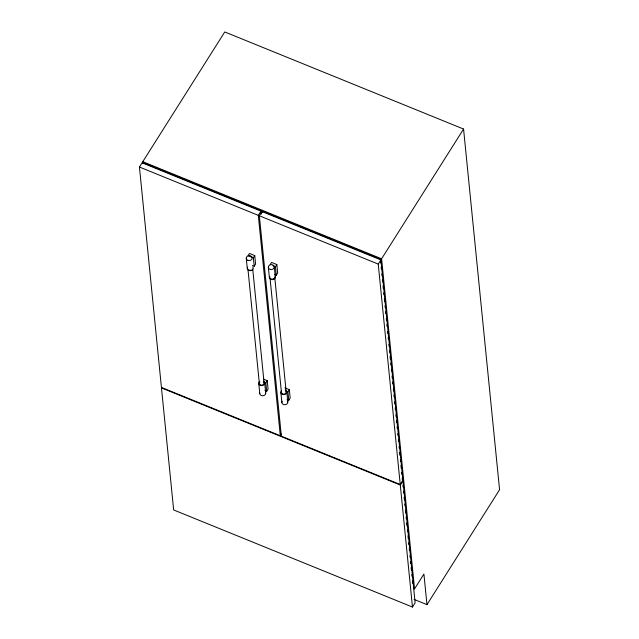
<?xml version="1.0" encoding="UTF-8"?>
<svg xmlns="http://www.w3.org/2000/svg" width="639" height="639" viewBox="0 0 639 639"><rect width="100%" height="100%" fill="white"/><g stroke="black" fill="none" stroke-linecap="round" stroke-linejoin="round"><path stroke-width="0.96" d="M281.368 434.065L280.305 435.75L161.427 387.418L139.43 167.019L142.082 162.809L260.96 211.142L261.263 214.121M142.984 163.68L142.785 161.699L224.76 31.95L463.571 129.046L499.57 489.73L426.972 604.646L414.056 599.398M280.305 435.75L258.308 215.351L260.96 211.142M259.354 215.774L262.014 211.573L380.892 259.905L402.897 480.304L400.238 484.514L281.36 436.181L259.354 215.774L378.24 264.107L400.238 484.514M253.356 257.797L254.753 255.576L249.49 253.443L248.092 255.656L253.356 257.797L254.194 266.247L252.445 265.528M254.194 266.247L255.592 264.027L254.753 255.576M270.185 264.634L271.583 262.421L276.847 264.562L277.685 273.013L276.288 275.225L274.538 274.514M276.288 275.225L275.441 266.775L276.847 264.562M264.929 390.605L266.679 391.316L265.832 382.865L267.238 380.652L263.731 379.231M266.679 391.316L268.076 389.103L267.238 380.652M287.015 399.591L288.772 400.302L287.925 391.851L289.331 389.638L284.946 387.857M288.772 400.302L290.17 398.089L289.331 389.638M378.24 264.107L380.892 259.905M413.225 588.359L414.543 588.894L381.595 258.795L463.571 129.046M400.286 485.017L402.945 480.808L415.126 602.841L412.467 607.05L173.656 509.954L161.475 387.921L400.286 485.017L412.467 607.05M414.543 588.894L423.913 574.054L426.972 604.646M142.785 161.699L381.595 258.795M144.182 163.081L380.365 259.107L380.756 263.076M260.648 211.828L262.493 212.579M139.43 167.019L258.308 215.351M272.813 265.704L275.441 266.775M264.083 382.154L265.832 382.865M286.176 391.14L287.925 391.851M381.156 267.038L381.355 269.027M381.85 273.979L382.05 275.968M382.441 279.93L382.641 281.919M383.033 285.881L383.336 288.86M383.727 292.822L383.927 294.811M384.327 298.772L384.622 301.752M385.013 305.714L385.213 307.702M385.613 311.664L385.804 313.653M386.299 318.605L386.499 320.594M386.899 324.556L387.098 326.545M387.593 331.505L387.785 333.486M388.185 337.448L388.384 339.437M388.879 344.397L389.071 346.378M389.471 350.348L389.67 352.329M390.062 356.29L390.357 359.27M390.756 363.24L390.956 365.22M391.348 369.19L391.547 371.171M392.042 376.131L392.242 378.112M392.642 382.082L392.833 384.063M393.328 389.023L393.528 391.004M393.928 394.974L394.119 396.955M394.614 401.915L394.814 403.896M395.214 407.866L395.413 409.847M395.9 414.807L396.1 416.788M396.499 420.758L396.699 422.738M397.091 426.708L397.29 428.689M397.785 433.649L397.985 435.63M398.377 439.6L398.576 441.581M399.071 446.541L399.271 448.522M399.663 452.492L399.966 455.463M400.357 459.433L400.557 461.414M400.957 465.384L401.252 468.355M401.643 472.325L401.843 474.306M402.243 478.276L402.538 481.247M402.929 485.217L403.129 487.198M403.528 491.167L403.728 493.148M404.12 497.118L404.415 500.089M404.814 504.059L405.014 506.04M405.406 510.01L405.701 512.989M406.1 516.951L406.3 518.932M406.692 522.902L406.987 525.881M407.386 529.843L407.586 531.832M407.978 535.794L408.281 538.773M408.672 542.735L408.872 544.724M409.264 548.685L409.463 550.674M409.958 555.626L410.158 557.615M410.558 561.577L410.749 563.566M411.149 567.528L411.444 570.507M411.843 574.469L412.035 576.458M412.435 580.42L412.73 583.399M274.307 266.894A2.987 2.452 -5.7 0 1 269.93 269.291A2.987 2.452 -5.7 0 1 269.754 265.041A2.987 2.452 -5.7 0 1 274.307 266.894L275.321 277.038M286.791 391.971L287.806 402.107M274.826 278.061L286.2 392.003M270.057 278.348L281.432 392.29M268.356 267.254L269.362 277.398M280.841 392.33L281.847 402.474M264.698 382.985L265.712 393.129M252.732 269.083L264.107 383.025M247.964 269.37L259.338 383.312M246.263 258.276L247.277 268.412M258.747 383.344L259.761 393.488M252.78 266.854A2.987 2.452 -5.7 0 1 250.352 270.688A2.987 2.452 -5.7 0 1 247.62 267.166M263.492 381.795A2.388 1.965 -5.7 0 1 263.42 384.494A2.388 1.965 -5.7 0 1 260.145 384.694A2.388 1.965 -5.7 0 1 259.841 382.018M251.143 270.025A2.388 1.965 -5.7 0 1 250.744 270.137M249.514 270.129A2.388 1.965 -5.7 0 1 249.13 270.001M265.497 392.298A2.987 2.452 -5.7 0 1 263.1 395.733A2.987 2.452 -5.7 0 1 259.785 393.057M263.556 381.171A2.987 2.452 -5.7 0 1 263.963 384.718A2.987 2.452 -5.7 0 1 259.626 384.982A2.987 2.452 -5.7 0 1 259.73 381.403M275.105 276.208A2.987 2.452 -5.7 0 1 272.709 279.642A2.987 2.452 -5.7 0 1 269.394 276.967M286.024 391.34A2.388 1.965 -5.7 0 1 284.107 394.087A2.388 1.965 -5.7 0 1 281.456 391.955M274.61 277.749A2.388 1.965 -5.7 0 1 274.45 278.069M274.219 278.364A2.388 1.965 -5.7 0 1 273.939 278.628M273.604 278.844A2.388 1.965 -5.7 0 1 272.43 279.179M272.014 279.171A2.388 1.965 -5.7 0 1 271.224 278.987M270.569 278.588A2.388 1.965 -5.7 0 1 270.321 278.324M269.962 277.358A2.388 1.965 -5.7 0 1 269.985 277.014M287.35 400.909A2.987 2.452 -5.7 0 1 284.93 404.743A2.987 2.452 -5.7 0 1 282.198 401.22M286.032 390.437A2.987 2.452 -5.7 0 1 285.937 393.808A2.987 2.452 -5.7 0 1 281.847 394.055A2.987 2.452 -5.7 0 1 281.472 390.709M285.218 389.934A2.987 2.452 -5.7 0 1 285.649 390.157M247.836 260.305A2.987 2.452 -5.7 0 0 252.213 257.908A2.987 2.452 -5.7 0 0 247.66 256.063A2.987 2.452 -5.7 0 0 247.836 260.305"/></g></svg>
